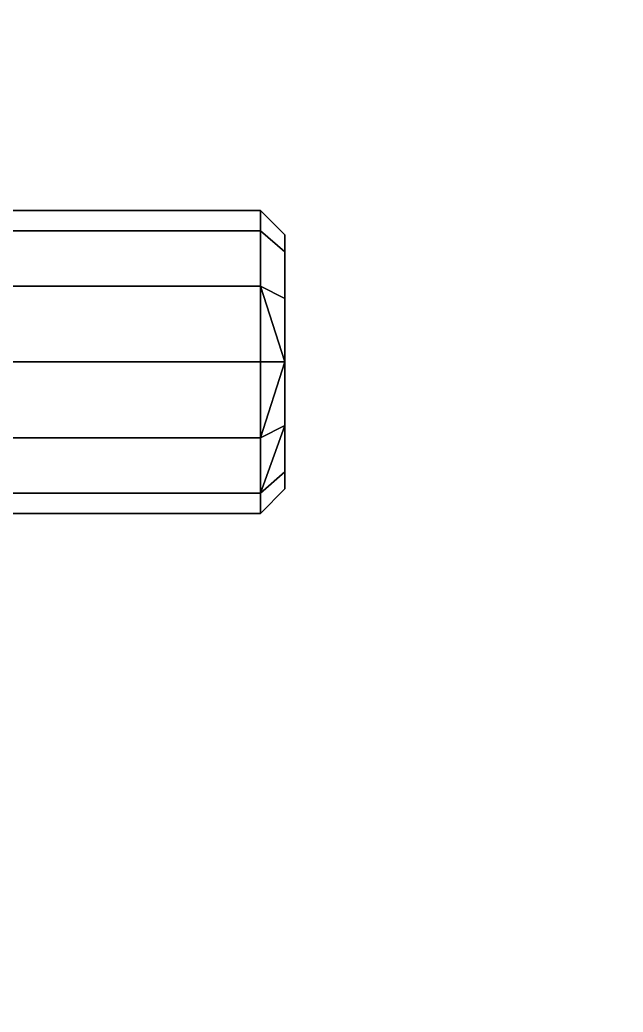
# Model space of a CAD drawing. Extents: x -80 to 2901, y -3352 to 80.
# Drawn here: x 1798.57 to 1810.93, y -537.06 to -516.75 of the extents above; entities that cross this region are included whole.
import ezdxf

# ---------------------------------------------------------------- set-up
doc = ezdxf.new("R2010")
doc.units = 0

# ---------------------------------------------------------------- blocks, each defined once
blk = doc.blocks.new('cocina Juan v2.bajo pileta 2p gola 72x18.Suelo1', base_point=(0, 18))
at = {"layer": 'Blanco', "color": 0}
for points in [[(0, 18), (0, 575), (800, 575), (800, 18)], [(0, 18, 18), (0, 575, 18), (800, 575, 18), (800, 18, 18)]]:
    blk.add_3dface(points, dxfattribs=at)
blk = doc.blocks.new('cocina Juan v2.bajo pileta 2p gola 72x18.Suelo')
at = {"layer": 'Blanco'}
blk.add_blockref('cocina Juan v2.bajo pileta 2p gola 72x18.Suelo1', (0, 18), dxfattribs=at)
blk = doc.blocks.new('cocina Juan v2.bajo pileta 2p gola 72x18.Lateral Derecho1', base_point=(800, 36, 778))
at = {"layer": 'blanco', "color": 0}
blk.add_3dface([(782, 575, 850), (800, 575, 850), (800, 36, 850), (782, 36, 850)], dxfattribs=at)
at = {"layer": 'Blanco', "color": 0}
blk.add_3dface([(782, 18, 18), (782, 575, 18), (800, 575, 18), (800, 18, 18)], dxfattribs=at)
blk = doc.blocks.new('cocina Juan v2.bajo pileta 2p gola 72x18.Lateral Derecho2', base_point=(780.5, 60.75, 715.5))
at = {"layer": 'ACCESSORY', "color": 0}
for points in [[(788.5, 59.35, 706), (788.5, 58.935, 707.55), (780.5, 58.935, 707.55), (780.5, 59.35, 706)], [(788.5, 58.935, 704.45), (788.5, 59.35, 706), (780.5, 59.35, 706), (780.5, 58.935, 704.45)], [(788.5, 59.35, 674), (788.5, 58.935, 675.55), (780.5, 58.935, 675.55), (780.5, 59.35, 674)], [(788.5, 58.935, 672.45), (788.5, 59.35, 674), (780.5, 59.35, 674), (780.5, 58.935, 672.45)], [(788.5, 58.935, 707.55), (788.5, 59.35, 706), (789, 58.85, 706), (789, 58.502, 707.3)], [(788.5, 59.35, 706), (788.5, 58.935, 704.45), (789, 58.502, 704.7), (789, 58.85, 706)], [(788.5, 58.935, 675.55), (788.5, 59.35, 674), (789, 58.85, 674), (789, 58.502, 675.3)], [(788.5, 59.35, 674), (788.5, 58.935, 672.45), (789, 58.502, 672.7), (789, 58.85, 674)], [(788.5, 58.935, 707.55), (788.5, 57.8, 708.685), (780.5, 57.8, 708.685), (780.5, 58.935, 707.55)], [(788.5, 57.8, 703.315), (788.5, 58.935, 704.45), (780.5, 58.935, 704.45), (780.5, 57.8, 703.315)], [(788.5, 58.935, 675.55), (788.5, 57.8, 676.685), (780.5, 57.8, 676.685), (780.5, 58.935, 675.55)], [(788.5, 57.8, 671.315), (788.5, 58.935, 672.45), (780.5, 58.935, 672.45), (780.5, 57.8, 671.315)], [(788.5, 57.8, 708.685), (788.5, 58.935, 707.55), (789, 58.502, 707.3), (789, 57.55, 708.252)], [(788.5, 58.935, 704.45), (788.5, 57.8, 703.315), (789, 57.55, 703.748), (789, 58.502, 704.7)], [(788.5, 57.8, 676.685), (788.5, 58.935, 675.55), (789, 58.502, 675.3), (789, 57.55, 676.252)], [(788.5, 58.935, 672.45), (788.5, 57.8, 671.315), (789, 57.55, 671.748), (789, 58.502, 672.7)], [(788.5, 57.8, 708.685), (788.5, 56.25, 709.1), (780.5, 56.25, 709.1), (780.5, 57.8, 708.685)], [(788.5, 56.25, 702.9), (788.5, 57.8, 703.315), (780.5, 57.8, 703.315), (780.5, 56.25, 702.9)], [(788.5, 57.8, 676.685), (788.5, 56.25, 677.1), (780.5, 56.25, 677.1), (780.5, 57.8, 676.685)], [(788.5, 56.25, 670.9), (788.5, 57.8, 671.315), (780.5, 57.8, 671.315), (780.5, 56.25, 670.9)], [(788.5, 56.25, 709.1), (788.5, 57.8, 708.685), (789, 57.55, 708.252), (789, 56.25, 708.6)], [(788.5, 57.8, 703.315), (788.5, 56.25, 702.9), (789, 56.25, 703.4), (789, 57.55, 703.748)], [(788.5, 56.25, 677.1), (788.5, 57.8, 676.685), (789, 57.55, 676.252), (789, 56.25, 676.6)], [(788.5, 56.25, 709.1), (788.5, 54.7, 708.685), (780.5, 54.7, 708.685), (780.5, 56.25, 709.1)], [(788.5, 54.7, 703.315), (788.5, 56.25, 702.9), (780.5, 56.25, 702.9), (780.5, 54.7, 703.315)], [(788.5, 56.25, 677.1), (788.5, 54.7, 676.685), (780.5, 54.7, 676.685), (780.5, 56.25, 677.1)], [(788.5, 54.7, 671.315), (788.5, 56.25, 670.9), (780.5, 56.25, 670.9), (780.5, 54.7, 671.315)], [(789, 54.95, 703.748), (789, 56.25, 703.4), (788.5, 56.25, 702.9), (788.5, 54.7, 703.315)], [(789, 56.25, 676.6), (789, 54.95, 676.252), (788.5, 54.7, 676.685), (788.5, 56.25, 677.1)], [(789, 54.95, 671.748), (789, 56.25, 671.4), (788.5, 56.25, 670.9), (788.5, 54.7, 671.315)], [(789, 53.998, 704.7), (789, 54.95, 703.748), (788.5, 54.7, 703.315), (788.5, 53.565, 704.45)], [(789, 54.95, 676.252), (789, 53.998, 675.3), (788.5, 53.565, 675.55), (788.5, 54.7, 676.685)], [(789, 53.998, 672.7), (789, 54.95, 671.748), (788.5, 54.7, 671.315), (788.5, 53.565, 672.45)], [(788.5, 54.7, 708.685), (788.5, 53.565, 707.55), (780.5, 53.565, 707.55), (780.5, 54.7, 708.685)], [(788.5, 53.565, 704.45), (788.5, 54.7, 703.315), (780.5, 54.7, 703.315), (780.5, 53.565, 704.45)], [(788.5, 54.7, 676.685), (788.5, 53.565, 675.55), (780.5, 53.565, 675.55), (780.5, 54.7, 676.685)], [(788.5, 53.565, 672.45), (788.5, 54.7, 671.315), (780.5, 54.7, 671.315), (780.5, 53.565, 672.45)], [(789, 53.998, 707.3), (789, 53.65, 706), (788.5, 53.15, 706), (788.5, 53.565, 707.55)], [(789, 53.65, 706), (789, 53.998, 704.7), (788.5, 53.565, 704.45), (788.5, 53.15, 706)], [(789, 53.998, 675.3), (789, 53.65, 674), (788.5, 53.15, 674), (788.5, 53.565, 675.55)], [(789, 53.65, 674), (789, 53.998, 672.7), (788.5, 53.565, 672.45), (788.5, 53.15, 674)], [(788.5, 53.565, 707.55), (788.5, 53.15, 706), (780.5, 53.15, 706), (780.5, 53.565, 707.55)], [(788.5, 53.15, 706), (788.5, 53.565, 704.45), (780.5, 53.565, 704.45), (780.5, 53.15, 706)], [(788.5, 53.565, 675.55), (788.5, 53.15, 674), (780.5, 53.15, 674), (780.5, 53.565, 675.55)], [(788.5, 53.15, 674), (788.5, 53.565, 672.45), (780.5, 53.565, 672.45), (780.5, 53.15, 674)]]:
    blk.add_3dface(points, dxfattribs=at)
at = {"layer": 'ACCESSORY', "color": 0, "invisible_edges": 8}
for points in [[(789, 58.502, 707.3), (789, 58.85, 706), (789, 53.65, 706), (789, 58.502, 707.3)], [(789, 53.65, 706), (789, 58.85, 706), (789, 53.998, 704.7), (789, 53.65, 706)], [(789, 58.502, 704.7), (789, 53.998, 704.7), (789, 58.85, 706), (789, 58.502, 704.7)], [(789, 58.502, 675.3), (789, 58.85, 674), (789, 53.65, 674), (789, 58.502, 675.3)], [(789, 53.65, 674), (789, 58.85, 674), (789, 53.998, 672.7), (789, 53.65, 674)], [(789, 58.502, 672.7), (789, 53.998, 672.7), (789, 58.85, 674), (789, 58.502, 672.7)], [(789, 58.502, 707.3), (789, 53.998, 707.3), (789, 57.55, 708.252), (789, 58.502, 707.3)], [(789, 53.998, 707.3), (789, 58.502, 707.3), (789, 53.65, 706), (789, 53.998, 707.3)], [(789, 54.95, 703.748), (789, 53.998, 704.7), (789, 58.502, 704.7), (789, 54.95, 703.748)], [(789, 57.55, 703.748), (789, 54.95, 703.748), (789, 58.502, 704.7), (789, 57.55, 703.748)], [(789, 58.502, 675.3), (789, 53.998, 675.3), (789, 57.55, 676.252), (789, 58.502, 675.3)], [(789, 53.998, 675.3), (789, 58.502, 675.3), (789, 53.65, 674), (789, 53.998, 675.3)], [(789, 54.95, 671.748), (789, 53.998, 672.7), (789, 58.502, 672.7), (789, 54.95, 671.748)], [(789, 57.55, 671.748), (789, 54.95, 671.748), (789, 58.502, 672.7), (789, 57.55, 671.748)], [(789, 57.55, 671.748), (788.5, 57.8, 671.315), (789, 56.25, 671.4), (789, 57.55, 671.748)], [(788.5, 57.8, 671.315), (788.5, 56.25, 670.9), (789, 56.25, 671.4), (788.5, 57.8, 671.315)], [(789, 56.25, 708.6), (789, 57.55, 708.252), (789, 54.95, 708.252), (789, 56.25, 708.6)], [(789, 54.95, 708.252), (789, 57.55, 708.252), (789, 53.998, 707.3), (789, 54.95, 708.252)], [(789, 57.55, 703.748), (789, 56.25, 703.4), (789, 54.95, 703.748), (789, 57.55, 703.748)], [(789, 56.25, 676.6), (789, 57.55, 676.252), (789, 54.95, 676.252), (789, 56.25, 676.6)], [(789, 54.95, 676.252), (789, 57.55, 676.252), (789, 53.998, 675.3), (789, 54.95, 676.252)], [(789, 57.55, 671.748), (789, 56.25, 671.4), (789, 54.95, 671.748), (789, 57.55, 671.748)], [(788.5, 56.25, 709.1), (789, 56.25, 708.6), (788.5, 54.7, 708.685), (788.5, 56.25, 709.1)], [(789, 54.95, 708.252), (788.5, 54.7, 708.685), (789, 56.25, 708.6), (789, 54.95, 708.252)], [(789, 54.95, 708.252), (788.5, 53.565, 707.55), (788.5, 54.7, 708.685), (789, 54.95, 708.252)], [(789, 54.95, 708.252), (789, 53.998, 707.3), (788.5, 53.565, 707.55), (789, 54.95, 708.252)]]:
    blk.add_3dface(points, dxfattribs=at)
blk = doc.blocks.new('cocina Juan v2.bajo pileta 2p gola 72x18.Lateral Derecho3', base_point=(780.5, 60.75, 145.5))
at = {"layer": 'ACCESSORY', "color": 0}
for points in [[(788.5, 59.35, 136), (788.5, 58.935, 137.55), (780.5, 58.935, 137.55), (780.5, 59.35, 136)], [(788.5, 58.935, 134.45), (788.5, 59.35, 136), (780.5, 59.35, 136), (780.5, 58.935, 134.45)], [(788.5, 59.35, 104), (788.5, 58.935, 105.55), (780.5, 58.935, 105.55), (780.5, 59.35, 104)], [(788.5, 58.935, 102.45), (788.5, 59.35, 104), (780.5, 59.35, 104), (780.5, 58.935, 102.45)], [(788.5, 58.935, 137.55), (788.5, 59.35, 136), (789, 58.85, 136), (789, 58.502, 137.3)], [(788.5, 59.35, 136), (788.5, 58.935, 134.45), (789, 58.502, 134.7), (789, 58.85, 136)], [(788.5, 58.935, 105.55), (788.5, 59.35, 104), (789, 58.85, 104), (789, 58.502, 105.3)], [(788.5, 59.35, 104), (788.5, 58.935, 102.45), (789, 58.502, 102.7), (789, 58.85, 104)], [(788.5, 58.935, 137.55), (788.5, 57.8, 138.685), (780.5, 57.8, 138.685), (780.5, 58.935, 137.55)], [(788.5, 57.8, 133.315), (788.5, 58.935, 134.45), (780.5, 58.935, 134.45), (780.5, 57.8, 133.315)], [(788.5, 58.935, 105.55), (788.5, 57.8, 106.685), (780.5, 57.8, 106.685), (780.5, 58.935, 105.55)], [(788.5, 57.8, 101.315), (788.5, 58.935, 102.45), (780.5, 58.935, 102.45), (780.5, 57.8, 101.315)], [(788.5, 57.8, 138.685), (788.5, 58.935, 137.55), (789, 58.502, 137.3), (789, 57.55, 138.252)], [(788.5, 58.935, 134.45), (788.5, 57.8, 133.315), (789, 57.55, 133.748), (789, 58.502, 134.7)], [(788.5, 57.8, 106.685), (788.5, 58.935, 105.55), (789, 58.502, 105.3), (789, 57.55, 106.252)], [(788.5, 58.935, 102.45), (788.5, 57.8, 101.315), (789, 57.55, 101.748), (789, 58.502, 102.7)], [(788.5, 57.8, 138.685), (788.5, 56.25, 139.1), (780.5, 56.25, 139.1), (780.5, 57.8, 138.685)], [(788.5, 56.25, 132.9), (788.5, 57.8, 133.315), (780.5, 57.8, 133.315), (780.5, 56.25, 132.9)], [(788.5, 57.8, 106.685), (788.5, 56.25, 107.1), (780.5, 56.25, 107.1), (780.5, 57.8, 106.685)], [(788.5, 56.25, 100.9), (788.5, 57.8, 101.315), (780.5, 57.8, 101.315), (780.5, 56.25, 100.9)], [(788.5, 56.25, 139.1), (788.5, 57.8, 138.685), (789, 57.55, 138.252), (789, 56.25, 138.6)], [(788.5, 57.8, 133.315), (788.5, 56.25, 132.9), (789, 56.25, 133.4), (789, 57.55, 133.748)], [(788.5, 56.25, 107.1), (788.5, 57.8, 106.685), (789, 57.55, 106.252), (789, 56.25, 106.6)], [(788.5, 56.25, 139.1), (788.5, 54.7, 138.685), (780.5, 54.7, 138.685), (780.5, 56.25, 139.1)], [(788.5, 54.7, 133.315), (788.5, 56.25, 132.9), (780.5, 56.25, 132.9), (780.5, 54.7, 133.315)], [(788.5, 56.25, 107.1), (788.5, 54.7, 106.685), (780.5, 54.7, 106.685), (780.5, 56.25, 107.1)], [(788.5, 54.7, 101.315), (788.5, 56.25, 100.9), (780.5, 56.25, 100.9), (780.5, 54.7, 101.315)], [(789, 54.95, 133.748), (789, 56.25, 133.4), (788.5, 56.25, 132.9), (788.5, 54.7, 133.315)], [(789, 56.25, 106.6), (789, 54.95, 106.252), (788.5, 54.7, 106.685), (788.5, 56.25, 107.1)], [(789, 54.95, 101.748), (789, 56.25, 101.4), (788.5, 56.25, 100.9), (788.5, 54.7, 101.315)], [(789, 53.998, 134.7), (789, 54.95, 133.748), (788.5, 54.7, 133.315), (788.5, 53.565, 134.45)], [(789, 54.95, 106.252), (789, 53.998, 105.3), (788.5, 53.565, 105.55), (788.5, 54.7, 106.685)], [(789, 53.998, 102.7), (789, 54.95, 101.748), (788.5, 54.7, 101.315), (788.5, 53.565, 102.45)], [(788.5, 54.7, 138.685), (788.5, 53.565, 137.55), (780.5, 53.565, 137.55), (780.5, 54.7, 138.685)], [(788.5, 53.565, 134.45), (788.5, 54.7, 133.315), (780.5, 54.7, 133.315), (780.5, 53.565, 134.45)], [(788.5, 54.7, 106.685), (788.5, 53.565, 105.55), (780.5, 53.565, 105.55), (780.5, 54.7, 106.685)], [(788.5, 53.565, 102.45), (788.5, 54.7, 101.315), (780.5, 54.7, 101.315), (780.5, 53.565, 102.45)], [(789, 53.998, 137.3), (789, 53.65, 136), (788.5, 53.15, 136), (788.5, 53.565, 137.55)], [(789, 53.65, 136), (789, 53.998, 134.7), (788.5, 53.565, 134.45), (788.5, 53.15, 136)], [(789, 53.998, 105.3), (789, 53.65, 104), (788.5, 53.15, 104), (788.5, 53.565, 105.55)], [(789, 53.65, 104), (789, 53.998, 102.7), (788.5, 53.565, 102.45), (788.5, 53.15, 104)], [(788.5, 53.565, 137.55), (788.5, 53.15, 136), (780.5, 53.15, 136), (780.5, 53.565, 137.55)], [(788.5, 53.15, 136), (788.5, 53.565, 134.45), (780.5, 53.565, 134.45), (780.5, 53.15, 136)], [(788.5, 53.565, 105.55), (788.5, 53.15, 104), (780.5, 53.15, 104), (780.5, 53.565, 105.55)], [(788.5, 53.15, 104), (788.5, 53.565, 102.45), (780.5, 53.565, 102.45), (780.5, 53.15, 104)]]:
    blk.add_3dface(points, dxfattribs=at)
at = {"layer": 'ACCESSORY', "color": 0, "invisible_edges": 8}
for points in [[(789, 58.502, 137.3), (789, 58.85, 136), (789, 53.65, 136), (789, 58.502, 137.3)], [(789, 53.65, 136), (789, 58.85, 136), (789, 53.998, 134.7), (789, 53.65, 136)], [(789, 58.502, 134.7), (789, 53.998, 134.7), (789, 58.85, 136), (789, 58.502, 134.7)], [(789, 58.502, 105.3), (789, 58.85, 104), (789, 53.65, 104), (789, 58.502, 105.3)], [(789, 53.65, 104), (789, 58.85, 104), (789, 53.998, 102.7), (789, 53.65, 104)], [(789, 58.502, 102.7), (789, 53.998, 102.7), (789, 58.85, 104), (789, 58.502, 102.7)], [(789, 58.502, 137.3), (789, 53.998, 137.3), (789, 57.55, 138.252), (789, 58.502, 137.3)], [(789, 53.998, 137.3), (789, 58.502, 137.3), (789, 53.65, 136), (789, 53.998, 137.3)], [(789, 54.95, 133.748), (789, 53.998, 134.7), (789, 58.502, 134.7), (789, 54.95, 133.748)], [(789, 57.55, 133.748), (789, 54.95, 133.748), (789, 58.502, 134.7), (789, 57.55, 133.748)], [(789, 58.502, 105.3), (789, 53.998, 105.3), (789, 57.55, 106.252), (789, 58.502, 105.3)], [(789, 53.998, 105.3), (789, 58.502, 105.3), (789, 53.65, 104), (789, 53.998, 105.3)], [(789, 54.95, 101.748), (789, 53.998, 102.7), (789, 58.502, 102.7), (789, 54.95, 101.748)], [(789, 57.55, 101.748), (789, 54.95, 101.748), (789, 58.502, 102.7), (789, 57.55, 101.748)], [(789, 57.55, 101.748), (788.5, 57.8, 101.315), (789, 56.25, 101.4), (789, 57.55, 101.748)], [(788.5, 57.8, 101.315), (788.5, 56.25, 100.9), (789, 56.25, 101.4), (788.5, 57.8, 101.315)], [(789, 56.25, 138.6), (789, 57.55, 138.252), (789, 54.95, 138.252), (789, 56.25, 138.6)], [(789, 54.95, 138.252), (789, 57.55, 138.252), (789, 53.998, 137.3), (789, 54.95, 138.252)], [(789, 57.55, 133.748), (789, 56.25, 133.4), (789, 54.95, 133.748), (789, 57.55, 133.748)], [(789, 56.25, 106.6), (789, 57.55, 106.252), (789, 54.95, 106.252), (789, 56.25, 106.6)], [(789, 54.95, 106.252), (789, 57.55, 106.252), (789, 53.998, 105.3), (789, 54.95, 106.252)], [(789, 57.55, 101.748), (789, 56.25, 101.4), (789, 54.95, 101.748), (789, 57.55, 101.748)], [(788.5, 56.25, 139.1), (789, 56.25, 138.6), (788.5, 54.7, 138.685), (788.5, 56.25, 139.1)], [(789, 54.95, 138.252), (788.5, 54.7, 138.685), (789, 56.25, 138.6), (789, 54.95, 138.252)], [(789, 54.95, 138.252), (788.5, 53.565, 137.55), (788.5, 54.7, 138.685), (789, 54.95, 138.252)], [(789, 54.95, 138.252), (789, 53.998, 137.3), (788.5, 53.565, 137.55), (789, 54.95, 138.252)]]:
    blk.add_3dface(points, dxfattribs=at)
blk = doc.blocks.new('cocina Juan v2.bajo pileta 2p gola 72x18.Lateral Derecho')
for name, p in [('cocina Juan v2.bajo pileta 2p gola 72x18.Lateral Derecho2', (780.5, 60.75, 715.5)), ('cocina Juan v2.bajo pileta 2p gola 72x18.Lateral Derecho3', (780.5, 60.75, 145.5))]:
    blk.add_blockref(name, p)
at = {"layer": 'Blanco'}
blk.add_blockref('cocina Juan v2.bajo pileta 2p gola 72x18.Lateral Derecho1', (800, 36, 778), dxfattribs=at)
blk = doc.blocks.new('cocina Juan v2.bajo pileta 2p gola 72x18')
at = {"layer": 'cocina Juan v2.bajo pileta 2p gola 72x18.Lateral Derecho'}
blk.add_blockref('cocina Juan v2.bajo pileta 2p gola 72x18.Lateral Derecho', (0, 0), dxfattribs=at)
at = {"layer": 'cocina Juan v2.bajo pileta 2p gola 72x18.Suelo'}
blk.add_blockref('cocina Juan v2.bajo pileta 2p gola 72x18.Suelo', (0, 0), dxfattribs=at)

msp = doc.modelspace()

# ---------------------------------------------------------------- block references
msp.add_blockref('cocina Juan v2.bajo pileta 2p gola 72x18', (1015, -580, 100))

doc.saveas('drawing.dxf')
